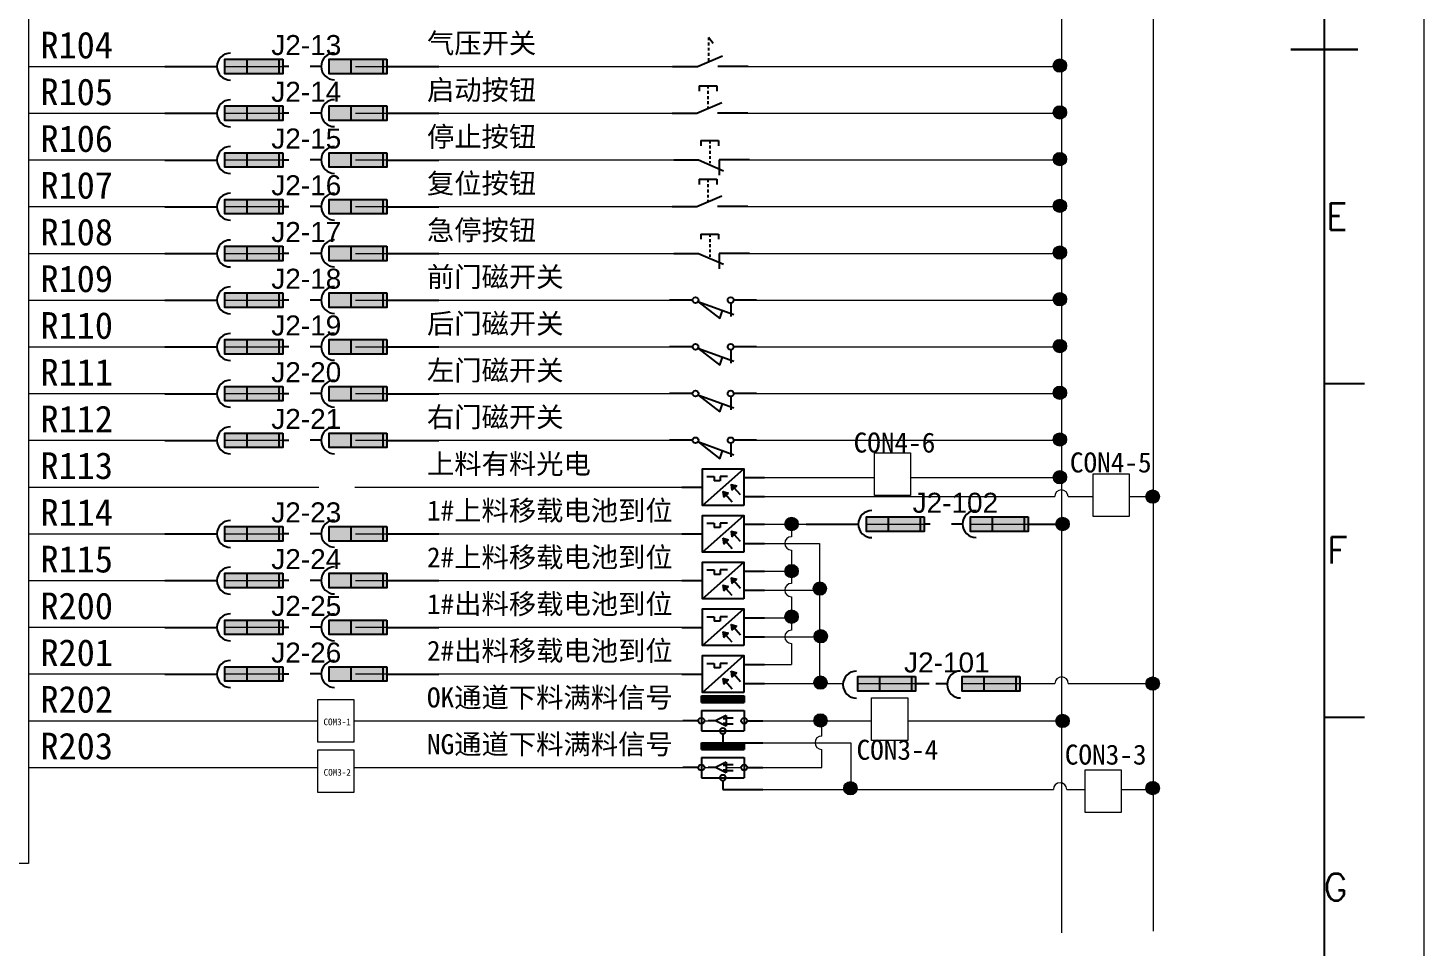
# Model space of a CAD drawing. Extents: x 2511 to 8703, y -745 to 3310.
# Drawn here: x 2999.6 to 3104.2, y 33 to 101.9 of the extents above; entities that cross this region are included whole.
import ezdxf
from ezdxf.enums import TextEntityAlignment as Align

# ---------------------------------------------------------------- set-up
doc = ezdxf.new("R2010")
doc.units = 0
doc.header["$MEASUREMENT"] = 0
for name, color, linetype in [('AE_BOR', 1, 'Continuous'), ('RED_1.5mm^2', 1, 'Continuous'), ('RED_14_THHN', 20, 'Continuous')]:
    doc.layers.add(name, color=color, linetype=linetype)
doc.styles.add('WD', font='romans.shx', dxfattribs={"bigfont": 'gbcbig.shx'})
doc.styles.add('样式 8', font='arial.ttf')

# ---------------------------------------------------------------- blocks, each defined once
blk = doc.blocks.new('gb_a2_a')
blk.add_line((584, 10), (584, 410))
at = {"layer": 'AE_BOR', "color": 1, "lineweight": 15}
blk.add_line((598.93, 420), (598.93, 0), dxfattribs=at)
at = {"layer": 'AE_BOR', "color": 2, "lineweight": 30}
blk.add_line((579, 210), (589, 210), dxfattribs=at)
at = {"layer": 'AE_BOR'}
for p, q in [((584, 160), (590, 160)), ((584, 110), (590, 110))]:
    blk.add_line(p, q, dxfattribs=at)
at = {"layer": 'AE_BOR', "style": 'WD'}
for s, p in [('E', (587.48, 185)), ('F', (587.48, 135)), ('F', (587.48, 135)), ('G', (587.48, 84.56))]:
    blk.add_text(s, height=4, dxfattribs=at).set_placement(p, align=Align.MIDDLE_RIGHT)
blk = doc.blocks.new('*U85')
at = {"linetype": 'ByBlock'}
for p, q in [((-1908.88, -791.17), (-1909.23, -790.71)), ((-1909.23, -790.71), (-1909.23, -790.92)), ((-1909.23, -791.09), (-1909.23, -791.31)), ((-1909.23, -791.48), (-1909.23, -791.69)), ((-1910.06, -792.89), (-1908.18, -792.08)), ((-1909.23, -791.86), (-1909.23, -792.08)), ((-1909.23, -792.25), (-1909.23, -792.47)), ((-1911.92, -792.89), (-1910.06, -792.89)), ((-1906.25, -792.89), (-1908.52, -792.89))]:
    blk.add_line(p, q, dxfattribs=at)
blk = doc.blocks.new('常开按钮')
at = {"linetype": 'ByBlock'}
for p, q in [((-1909.9, -785.68), (-1908.56, -785.68)), ((-1909.9, -785.68), (-1909.9, -786.07)), ((-1909.23, -785.68), (-1909.23, -785.89)), ((-1909.23, -786.06), (-1909.23, -786.28)), ((-1909.23, -786.45), (-1909.23, -786.67)), ((-1908.56, -785.68), (-1908.56, -786.07)), ((-1910.06, -787.73), (-1908.18, -786.93)), ((-1909.23, -786.84), (-1909.23, -787.05)), ((-1909.23, -787.22), (-1909.23, -787.38)), ((-1911.92, -787.73), (-1910.06, -787.73)), ((-1906.25, -787.73), (-1908.52, -787.73))]:
    blk.add_line(p, q, dxfattribs=at)
blk = doc.blocks.new('常闭按钮')
at = {"linetype": 'ByBlock'}
for p, q in [((-1854.11, -790.83), (-1852.77, -790.83)), ((-1854.11, -790.83), (-1854.11, -791.22)), ((-1853.44, -790.83), (-1853.44, -791.04)), ((-1853.44, -791.21), (-1853.44, -791.43)), ((-1853.44, -791.6), (-1853.44, -791.82)), ((-1852.77, -790.83), (-1852.77, -791.22)), ((-1856.13, -792.28), (-1854.28, -792.28)), ((-1854.28, -792.28), (-1852.4, -793.09)), ((-1853.44, -791.99), (-1853.44, -792.2)), ((-1853.44, -792.37), (-1853.44, -792.53)), ((-1850.47, -792.28), (-1852.73, -792.28)), ((-1852.73, -792.28), (-1852.73, -793.43))]:
    blk.add_line(p, q, dxfattribs=at)
blk = doc.blocks.new('常闭行程开关')
at = {"linetype": 'ByBlock'}
for p, q in [((-1786.34, -796.62), (-1788.07, -796.62)), ((-1785.93, -796.72), (-1783.25, -797.7)), ((-1785.93, -796.72), (-1784.3, -798)), ((-1783.48, -796.84), (-1783.48, -797.85)), ((-1781.54, -796.62), (-1783.26, -796.62)), ((-1784.3, -798), (-1784.08, -797.4))]:
    blk.add_line(p, q, dxfattribs=at)
for centre in [(-1786.12, -796.62), (-1783.48, -796.62)]:
    blk.add_circle(centre, 0.219, dxfattribs=at)
blk = doc.blocks.new('光电开关')
at = {"linetype": 'ByBlock'}
h = blk.add_hatch(dxfattribs=at)
h.set_pattern_fill('ANSI31', color=256, scale=0.01, style=0)
h.set_pattern_definition([(45, (0.172267, 0), (-0.0224506403, 0.0224506403), [])])
h.paths.add_polyline_path([(-1882.44, -776.34), (-1882.5, -775.91), (-1882.68, -776.07)])
h.paths.add_polyline_path([(-1882.44, -776.34), (-1882.68, -776.07), (-1882.86, -776.23)])
h.paths.add_polyline_path([(-1883.11, -776.45), (-1883.29, -776.61), (-1883.05, -776.88)])
h.paths.add_polyline_path([(-1883.29, -776.61), (-1883.47, -776.77), (-1883.05, -776.88)])
for p, q in [((-1884.01, -775.96), (-1885.56, -775.96)), ((-1880.91, -775.3), (-1884.01, -778.05)), ((-1883.14, -775.55), (-1882.44, -776.34)), ((-1882.5, -775.91), (-1882.86, -776.23)), ((-1882.44, -776.34), (-1882.5, -775.91)), ((-1883.75, -776.09), (-1883.05, -776.88)), ((-1883.11, -776.45), (-1883.47, -776.77)), ((-1883.05, -776.88), (-1883.47, -776.77)), ((-1883.05, -776.88), (-1883.11, -776.45)), ((-1882.44, -776.34), (-1882.86, -776.23)), ((-1879.37, -776.67), (-1880.91, -776.67)), ((-1884.01, -777.39), (-1885.56, -777.39)), ((-1882.78, -777.47), (-1882.23, -777.47)), ((-1882.23, -777.47), (-1882.23, -777.14)), ((-1882.23, -777.14), (-1881.78, -777.14)), ((-1881.78, -777.47), (-1881.78, -777.14)), ((-1881.23, -777.47), (-1881.78, -777.47))]:
    blk.add_line(p, q, dxfattribs=at)
blk.add_lwpolyline([(-1884.01, -775.3), (-1880.91, -775.3), (-1880.91, -778.05), (-1884.01, -778.05)], close=True, dxfattribs=at)
blk = doc.blocks.new('接近开关')
at = {"linetype": 'ByBlock'}
h = blk.add_hatch(dxfattribs=at)
h.set_pattern_fill('ANSI31', color=256, scale=0.01, style=0)
h.set_pattern_definition([(45, (-89.131516, -30.795668), (-0.0224506403, 0.0224506403), [])])
h.paths.add_polyline_path([(-1513.76, -1123.35), (-1513.76, -1122.85), (-1516.96, -1122.85), (-1516.96, -1123.35)])
for p, q in [((-1516.96, -1123.35), (-1516.96, -1122.85)), ((-1516.96, -1122.85), (-1513.76, -1122.85)), ((-1513.76, -1122.85), (-1513.76, -1123.35)), ((-1516.96, -1123.35), (-1513.76, -1123.35)), ((-1516.96, -1123.95), (-1513.76, -1123.95)), ((-1516.96, -1123.95), (-1516.96, -1125.47)), ((-1513.76, -1123.95), (-1513.76, -1125.47)), ((-1517.18, -1124.71), (-1518.36, -1124.71)), ((-1515.91, -1124.71), (-1516.45, -1124.71)), ((-1515.11, -1124.31), (-1515.91, -1124.71)), ((-1515.11, -1125.11), (-1515.91, -1124.71)), ((-1515.33, -1124.53), (-1515.17, -1124.53)), ((-1515.33, -1124.88), (-1515.17, -1124.88)), ((-1515.25, -1124.45), (-1515.25, -1124.61)), ((-1515.11, -1124.31), (-1515.11, -1125.11)), ((-1515.11, -1124.48), (-1514.58, -1124.48)), ((-1515.11, -1124.94), (-1514.58, -1124.94)), ((-1513.54, -1124.71), (-1512.36, -1124.71)), ((-1516.96, -1125.47), (-1513.76, -1125.47)), ((-1515.36, -1125.69), (-1515.36, -1126.36)), ((-1515.36, -1126.36), (-1512.36, -1126.36))]:
    blk.add_line(p, q, dxfattribs=at)
for centre in [(-1516.96, -1124.71), (-1515.36, -1125.47), (-1513.76, -1124.71)]:
    blk.add_circle(centre, 0.225, dxfattribs=at)

msp = doc.modelspace()

# ---------------------------------------------------------------- hatches: boundary and pattern name
at = {"lineweight": 0}
h = msp.add_hatch(color=256, dxfattribs=at)
edge = h.paths.add_edge_path()
edge.add_arc((3076.95, 99.05), 0.5, 0, 360)
h = msp.add_hatch(color=256, dxfattribs=at)
edge = h.paths.add_edge_path()
edge.add_arc((3076.95, 95.55), 0.5, 0, 360)
h = msp.add_hatch(color=256, dxfattribs=at)
edge = h.paths.add_edge_path()
edge.add_arc((3076.95, 92.05), 0.5, 0, 360)
h = msp.add_hatch(color=256, dxfattribs=at)
edge = h.paths.add_edge_path()
edge.add_arc((3076.95, 88.55), 0.5, 0, 360)
h = msp.add_hatch(color=256, dxfattribs=at)
edge = h.paths.add_edge_path()
edge.add_arc((3076.95, 85.05), 0.5, 0, 360)
h = msp.add_hatch(color=256, dxfattribs=at)
edge = h.paths.add_edge_path()
edge.add_arc((3076.95, 81.55), 0.5, 0, 360)
h = msp.add_hatch(color=256, dxfattribs=at)
edge = h.paths.add_edge_path()
edge.add_arc((3076.95, 78.05), 0.5, 0, 360)
h = msp.add_hatch(color=256, dxfattribs=at)
edge = h.paths.add_edge_path()
edge.add_arc((3076.95, 74.55), 0.5, 0, 360)
h = msp.add_hatch(color=256, dxfattribs=at)
edge = h.paths.add_edge_path()
edge.add_arc((3076.95, 71.05), 0.5, 0, 360)
h = msp.add_hatch(color=256, dxfattribs=at)
edge = h.paths.add_edge_path()
edge.add_arc((3076.95, 68.22), 0.5, 0, 360)
h = msp.add_hatch(color=256, dxfattribs=at)
edge = h.paths.add_edge_path()
edge.add_arc((3083.9, 66.77), 0.5, 0, 360)
h = msp.add_hatch(color=256, dxfattribs=at)
edge = h.paths.add_edge_path()
edge.add_arc((3056.85, 64.72), 0.5, 0, 360)
h = msp.add_hatch(color=256, dxfattribs=at)
edge = h.paths.add_edge_path()
edge.add_arc((3077.15, 64.72), 0.5, 0, 360)
h = msp.add_hatch(color=256, dxfattribs=at)
edge = h.paths.add_edge_path()
edge.add_arc((3056.85, 61.19), 0.5, 0, 360)
h = msp.add_hatch(color=256, dxfattribs=at)
edge = h.paths.add_edge_path()
edge.add_arc((3058.97, 59.88), 0.5, 0, 360)
h = msp.add_hatch(color=256, dxfattribs=at)
edge = h.paths.add_edge_path()
edge.add_arc((3056.85, 57.78), 0.5, 0, 360)
h = msp.add_hatch(color=256, dxfattribs=at)
edge = h.paths.add_edge_path()
edge.add_arc((3059.04, 56.31), 0.5, 0, 360)
h = msp.add_hatch(color=256, dxfattribs=at)
edge = h.paths.add_edge_path()
edge.add_arc((3059.02, 52.84), 0.5, 0, 360)
h = msp.add_hatch(color=256, dxfattribs=at)
edge = h.paths.add_edge_path()
edge.add_arc((3083.9, 52.77), 0.5, 0, 360)
h = msp.add_hatch(color=256, dxfattribs=at)
edge = h.paths.add_edge_path()
edge.add_arc((3059.02, 50.01), 0.5, 0, 360)
h = msp.add_hatch(color=256, dxfattribs=at)
edge = h.paths.add_edge_path()
edge.add_arc((3077.15, 49.97), 0.5, 0, 360)
h = msp.add_hatch(color=256, dxfattribs=at)
edge = h.paths.add_edge_path()
edge.add_arc((3061.26, 44.93), 0.5, 0, 360)
h = msp.add_hatch(color=256, dxfattribs=at)
edge = h.paths.add_edge_path()
edge.add_arc((3083.9, 44.94), 0.5, 0, 360)
at = {"layer": 'RED_1.5mm^2'}
h = msp.add_hatch(dxfattribs=at)
h.set_pattern_fill('ANGLE', color=0, scale=0.343, angle=-90)
h.set_pattern_definition([(270, (4278.6586, -1016.6759), (2.395855, -4e-16), [1.74244, -0.653415]), (360, (4278.6586, -1016.6759), (6e-16, 2.395855), [1.74244, -0.653415])])
h.paths.add_polyline_path([(3018.74, 98.44), (3018.74, 99.53), (3014.41, 99.53), (3014.41, 98.44)])
h = msp.add_hatch(color=1, dxfattribs=at)
h.dxf.hatch_style = 1
h.paths.add_polyline_path([(3018.74, 98.44), (3018.74, 99.53), (3014.41, 99.53), (3014.41, 98.44)])
h = msp.add_hatch(dxfattribs=at)
h.set_pattern_fill('ANGLE', color=0, scale=0.343, angle=-90)
h.set_pattern_definition([(270, (4286.4599, -1016.6726), (2.395855, -4e-16), [1.74244, -0.653415]), (360, (4286.4599, -1016.6726), (6e-16, 2.395855), [1.74244, -0.653415])])
h.paths.add_polyline_path([(3026.54, 98.44), (3026.54, 99.53), (3022.22, 99.53), (3022.22, 98.44)])
h = msp.add_hatch(color=1, dxfattribs=at)
h.dxf.hatch_style = 1
h.paths.add_polyline_path([(3026.54, 98.44), (3026.54, 99.53), (3022.22, 99.53), (3022.22, 98.44)])
h = msp.add_hatch(dxfattribs=at)
h.set_pattern_fill('ANGLE', color=0, scale=0.343, angle=-90)
h.set_pattern_definition([(270, (4278.6586, -1020.1759), (2.395855, -4e-16), [1.74244, -0.653415]), (360, (4278.6586, -1020.1759), (6e-16, 2.395855), [1.74244, -0.653415])])
h.paths.add_polyline_path([(3018.74, 94.94), (3018.74, 96.03), (3014.41, 96.03), (3014.41, 94.94)])
h = msp.add_hatch(color=1, dxfattribs=at)
h.dxf.hatch_style = 1
h.paths.add_polyline_path([(3018.74, 94.94), (3018.74, 96.03), (3014.41, 96.03), (3014.41, 94.94)])
h = msp.add_hatch(dxfattribs=at)
h.set_pattern_fill('ANGLE', color=0, scale=0.343, angle=-90)
h.set_pattern_definition([(270, (4286.4599, -1020.1726), (2.395855, -4e-16), [1.74244, -0.653415]), (360, (4286.4599, -1020.1726), (6e-16, 2.395855), [1.74244, -0.653415])])
h.paths.add_polyline_path([(3026.54, 94.94), (3026.54, 96.03), (3022.22, 96.03), (3022.22, 94.94)])
h = msp.add_hatch(color=1, dxfattribs=at)
h.dxf.hatch_style = 1
h.paths.add_polyline_path([(3026.54, 94.94), (3026.54, 96.03), (3022.22, 96.03), (3022.22, 94.94)])
h = msp.add_hatch(dxfattribs=at)
h.set_pattern_fill('ANGLE', color=0, scale=0.343, angle=-90)
h.set_pattern_definition([(270, (4278.6586, -1023.6759), (2.395855, -4e-16), [1.74244, -0.653415]), (360, (4278.6586, -1023.6759), (6e-16, 2.395855), [1.74244, -0.653415])])
h.paths.add_polyline_path([(3018.74, 91.44), (3018.74, 92.53), (3014.41, 92.53), (3014.41, 91.44)])
h = msp.add_hatch(color=1, dxfattribs=at)
h.dxf.hatch_style = 1
h.paths.add_polyline_path([(3018.74, 91.44), (3018.74, 92.53), (3014.41, 92.53), (3014.41, 91.44)])
h = msp.add_hatch(dxfattribs=at)
h.set_pattern_fill('ANGLE', color=0, scale=0.343, angle=-90)
h.set_pattern_definition([(270, (4286.4599, -1023.6726), (2.395855, -4e-16), [1.74244, -0.653415]), (360, (4286.4599, -1023.6726), (6e-16, 2.395855), [1.74244, -0.653415])])
h.paths.add_polyline_path([(3026.54, 91.44), (3026.54, 92.53), (3022.22, 92.53), (3022.22, 91.44)])
h = msp.add_hatch(color=1, dxfattribs=at)
h.dxf.hatch_style = 1
h.paths.add_polyline_path([(3026.54, 91.44), (3026.54, 92.53), (3022.22, 92.53), (3022.22, 91.44)])
h = msp.add_hatch(dxfattribs=at)
h.set_pattern_fill('ANGLE', color=0, scale=0.343, angle=-90)
h.set_pattern_definition([(270, (4278.6586, -1027.1759), (2.395855, -4e-16), [1.74244, -0.653415]), (360, (4278.6586, -1027.1759), (6e-16, 2.395855), [1.74244, -0.653415])])
h.paths.add_polyline_path([(3018.74, 87.94), (3018.74, 89.03), (3014.41, 89.03), (3014.41, 87.94)])
h = msp.add_hatch(color=1, dxfattribs=at)
h.dxf.hatch_style = 1
h.paths.add_polyline_path([(3018.74, 87.94), (3018.74, 89.03), (3014.41, 89.03), (3014.41, 87.94)])
h = msp.add_hatch(dxfattribs=at)
h.set_pattern_fill('ANGLE', color=0, scale=0.343, angle=-90)
h.set_pattern_definition([(270, (4286.4599, -1027.1726), (2.395855, -4e-16), [1.74244, -0.653415]), (360, (4286.4599, -1027.1726), (6e-16, 2.395855), [1.74244, -0.653415])])
h.paths.add_polyline_path([(3026.54, 87.94), (3026.54, 89.03), (3022.22, 89.03), (3022.22, 87.94)])
h = msp.add_hatch(color=1, dxfattribs=at)
h.dxf.hatch_style = 1
h.paths.add_polyline_path([(3026.54, 87.94), (3026.54, 89.03), (3022.22, 89.03), (3022.22, 87.94)])
h = msp.add_hatch(dxfattribs=at)
h.set_pattern_fill('ANGLE', color=0, scale=0.343, angle=-90)
h.set_pattern_definition([(270, (4278.6586, -1030.6759), (2.395855, -4e-16), [1.74244, -0.653415]), (360, (4278.6586, -1030.6759), (6e-16, 2.395855), [1.74244, -0.653415])])
h.paths.add_polyline_path([(3018.74, 84.44), (3018.74, 85.53), (3014.41, 85.53), (3014.41, 84.44)])
h = msp.add_hatch(color=1, dxfattribs=at)
h.dxf.hatch_style = 1
h.paths.add_polyline_path([(3018.74, 84.44), (3018.74, 85.53), (3014.41, 85.53), (3014.41, 84.44)])
h = msp.add_hatch(dxfattribs=at)
h.set_pattern_fill('ANGLE', color=0, scale=0.343, angle=-90)
h.set_pattern_definition([(270, (4286.4599, -1030.6726), (2.395855, -4e-16), [1.74244, -0.653415]), (360, (4286.4599, -1030.6726), (6e-16, 2.395855), [1.74244, -0.653415])])
h.paths.add_polyline_path([(3026.54, 84.44), (3026.54, 85.53), (3022.22, 85.53), (3022.22, 84.44)])
h = msp.add_hatch(color=1, dxfattribs=at)
h.dxf.hatch_style = 1
h.paths.add_polyline_path([(3026.54, 84.44), (3026.54, 85.53), (3022.22, 85.53), (3022.22, 84.44)])
h = msp.add_hatch(dxfattribs=at)
h.set_pattern_fill('ANGLE', color=0, scale=0.343, angle=-90)
h.set_pattern_definition([(270, (4278.6586, -1034.1759), (2.395855, -4e-16), [1.74244, -0.653415]), (360, (4278.6586, -1034.1759), (6e-16, 2.395855), [1.74244, -0.653415])])
h.paths.add_polyline_path([(3018.74, 80.94), (3018.74, 82.03), (3014.41, 82.03), (3014.41, 80.94)])
h = msp.add_hatch(color=1, dxfattribs=at)
h.dxf.hatch_style = 1
h.paths.add_polyline_path([(3018.74, 80.94), (3018.74, 82.03), (3014.41, 82.03), (3014.41, 80.94)])
h = msp.add_hatch(dxfattribs=at)
h.set_pattern_fill('ANGLE', color=0, scale=0.343, angle=-90)
h.set_pattern_definition([(270, (4286.4599, -1034.1726), (2.395855, -4e-16), [1.74244, -0.653415]), (360, (4286.4599, -1034.1726), (6e-16, 2.395855), [1.74244, -0.653415])])
h.paths.add_polyline_path([(3026.54, 80.94), (3026.54, 82.03), (3022.22, 82.03), (3022.22, 80.94)])
h = msp.add_hatch(color=1, dxfattribs=at)
h.dxf.hatch_style = 1
h.paths.add_polyline_path([(3026.54, 80.94), (3026.54, 82.03), (3022.22, 82.03), (3022.22, 80.94)])
h = msp.add_hatch(dxfattribs=at)
h.set_pattern_fill('ANGLE', color=0, scale=0.343, angle=-90)
h.set_pattern_definition([(270, (4278.6586, -1037.6759), (2.395855, -4e-16), [1.74244, -0.653415]), (360, (4278.6586, -1037.6759), (6e-16, 2.395855), [1.74244, -0.653415])])
h.paths.add_polyline_path([(3018.74, 77.44), (3018.74, 78.53), (3014.41, 78.53), (3014.41, 77.44)])
h = msp.add_hatch(color=1, dxfattribs=at)
h.dxf.hatch_style = 1
h.paths.add_polyline_path([(3018.74, 77.44), (3018.74, 78.53), (3014.41, 78.53), (3014.41, 77.44)])
h = msp.add_hatch(dxfattribs=at)
h.set_pattern_fill('ANGLE', color=0, scale=0.343, angle=-90)
h.set_pattern_definition([(270, (4286.4599, -1037.6726), (2.395855, -4e-16), [1.74244, -0.653415]), (360, (4286.4599, -1037.6726), (6e-16, 2.395855), [1.74244, -0.653415])])
h.paths.add_polyline_path([(3026.54, 77.44), (3026.54, 78.53), (3022.22, 78.53), (3022.22, 77.44)])
h = msp.add_hatch(color=1, dxfattribs=at)
h.dxf.hatch_style = 1
h.paths.add_polyline_path([(3026.54, 77.44), (3026.54, 78.53), (3022.22, 78.53), (3022.22, 77.44)])
h = msp.add_hatch(dxfattribs=at)
h.set_pattern_fill('ANGLE', color=0, scale=0.343, angle=-90)
h.set_pattern_definition([(270, (4278.6586, -1041.1759), (2.395855, -4e-16), [1.74244, -0.653415]), (360, (4278.6586, -1041.1759), (6e-16, 2.395855), [1.74244, -0.653415])])
h.paths.add_polyline_path([(3018.74, 73.94), (3018.74, 75.03), (3014.41, 75.03), (3014.41, 73.94)])
h = msp.add_hatch(color=1, dxfattribs=at)
h.dxf.hatch_style = 1
h.paths.add_polyline_path([(3018.74, 73.94), (3018.74, 75.03), (3014.41, 75.03), (3014.41, 73.94)])
h = msp.add_hatch(dxfattribs=at)
h.set_pattern_fill('ANGLE', color=0, scale=0.343, angle=-90)
h.set_pattern_definition([(270, (4286.4599, -1041.1726), (2.395855, -4e-16), [1.74244, -0.653415]), (360, (4286.4599, -1041.1726), (6e-16, 2.395855), [1.74244, -0.653415])])
h.paths.add_polyline_path([(3026.54, 73.94), (3026.54, 75.03), (3022.22, 75.03), (3022.22, 73.94)])
h = msp.add_hatch(color=1, dxfattribs=at)
h.dxf.hatch_style = 1
h.paths.add_polyline_path([(3026.54, 73.94), (3026.54, 75.03), (3022.22, 75.03), (3022.22, 73.94)])
h = msp.add_hatch(dxfattribs=at)
h.set_pattern_fill('ANGLE', color=0, scale=0.343, angle=-90)
h.set_pattern_definition([(270, (4278.6586, -1044.6759), (2.395855, -4e-16), [1.74244, -0.653415]), (360, (4278.6586, -1044.6759), (6e-16, 2.395855), [1.74244, -0.653415])])
h.paths.add_polyline_path([(3018.74, 70.44), (3018.74, 71.53), (3014.41, 71.53), (3014.41, 70.44)])
h = msp.add_hatch(color=1, dxfattribs=at)
h.dxf.hatch_style = 1
h.paths.add_polyline_path([(3018.74, 70.44), (3018.74, 71.53), (3014.41, 71.53), (3014.41, 70.44)])
h = msp.add_hatch(dxfattribs=at)
h.set_pattern_fill('ANGLE', color=0, scale=0.343, angle=-90)
h.set_pattern_definition([(270, (4286.4599, -1044.6726), (2.395855, -4e-16), [1.74244, -0.653415]), (360, (4286.4599, -1044.6726), (6e-16, 2.395855), [1.74244, -0.653415])])
h.paths.add_polyline_path([(3026.54, 70.44), (3026.54, 71.53), (3022.22, 71.53), (3022.22, 70.44)])
h = msp.add_hatch(color=1, dxfattribs=at)
h.dxf.hatch_style = 1
h.paths.add_polyline_path([(3026.54, 70.44), (3026.54, 71.53), (3022.22, 71.53), (3022.22, 70.44)])
h = msp.add_hatch(dxfattribs=at)
h.set_pattern_fill('ANGLE', color=0, scale=0.343, angle=-90)
h.set_pattern_definition([(270, (4326.7015, -1050.947), (2.395855, -4e-16), [1.74244, -0.653415]), (360, (4326.7015, -1050.947), (6e-16, 2.395855), [1.74244, -0.653415])])
h.paths.add_polyline_path([(3066.78, 64.17), (3066.78, 65.26), (3062.46, 65.26), (3062.46, 64.17)])
h = msp.add_hatch(color=1, dxfattribs=at)
h.dxf.hatch_style = 1
h.paths.add_polyline_path([(3066.78, 64.17), (3066.78, 65.26), (3062.46, 65.26), (3062.46, 64.17)])
h = msp.add_hatch(dxfattribs=at)
h.set_pattern_fill('ANGLE', color=0, scale=0.343, angle=-90)
h.set_pattern_definition([(270, (4334.5028, -1050.9437), (2.395855, -4e-16), [1.74244, -0.653415]), (360, (4334.5028, -1050.9437), (6e-16, 2.395855), [1.74244, -0.653415])])
h.paths.add_polyline_path([(3074.58, 64.17), (3074.58, 65.26), (3070.26, 65.26), (3070.26, 64.17)])
h = msp.add_hatch(color=1, dxfattribs=at)
h.dxf.hatch_style = 1
h.paths.add_polyline_path([(3074.58, 64.17), (3074.58, 65.26), (3070.26, 65.26), (3070.26, 64.17)])
h = msp.add_hatch(dxfattribs=at)
h.set_pattern_fill('ANGLE', color=0, scale=0.343, angle=-90)
h.set_pattern_definition([(270, (4278.6586, -1051.6759), (2.395855, -4e-16), [1.74244, -0.653415]), (360, (4278.6586, -1051.6759), (6e-16, 2.395855), [1.74244, -0.653415])])
h.paths.add_polyline_path([(3018.74, 63.44), (3018.74, 64.53), (3014.41, 64.53), (3014.41, 63.44)])
h = msp.add_hatch(color=1, dxfattribs=at)
h.dxf.hatch_style = 1
h.paths.add_polyline_path([(3018.74, 63.44), (3018.74, 64.53), (3014.41, 64.53), (3014.41, 63.44)])
h = msp.add_hatch(dxfattribs=at)
h.set_pattern_fill('ANGLE', color=0, scale=0.343, angle=-90)
h.set_pattern_definition([(270, (4286.4599, -1051.6726), (2.395855, -4e-16), [1.74244, -0.653415]), (360, (4286.4599, -1051.6726), (6e-16, 2.395855), [1.74244, -0.653415])])
h.paths.add_polyline_path([(3026.54, 63.44), (3026.54, 64.53), (3022.22, 64.53), (3022.22, 63.44)])
h = msp.add_hatch(color=1, dxfattribs=at)
h.dxf.hatch_style = 1
h.paths.add_polyline_path([(3026.54, 63.44), (3026.54, 64.53), (3022.22, 64.53), (3022.22, 63.44)])
h = msp.add_hatch(dxfattribs=at)
h.set_pattern_fill('ANGLE', color=0, scale=0.343, angle=-90)
h.set_pattern_definition([(270, (4278.6586, -1055.1759), (2.395855, -4e-16), [1.74244, -0.653415]), (360, (4278.6586, -1055.1759), (6e-16, 2.395855), [1.74244, -0.653415])])
h.paths.add_polyline_path([(3018.74, 59.94), (3018.74, 61.03), (3014.41, 61.03), (3014.41, 59.94)])
h = msp.add_hatch(color=1, dxfattribs=at)
h.dxf.hatch_style = 1
h.paths.add_polyline_path([(3018.74, 59.94), (3018.74, 61.03), (3014.41, 61.03), (3014.41, 59.94)])
h = msp.add_hatch(dxfattribs=at)
h.set_pattern_fill('ANGLE', color=0, scale=0.343, angle=-90)
h.set_pattern_definition([(270, (4286.4599, -1055.1726), (2.395855, -4e-16), [1.74244, -0.653415]), (360, (4286.4599, -1055.1726), (6e-16, 2.395855), [1.74244, -0.653415])])
h.paths.add_polyline_path([(3026.54, 59.94), (3026.54, 61.03), (3022.22, 61.03), (3022.22, 59.94)])
h = msp.add_hatch(color=1, dxfattribs=at)
h.dxf.hatch_style = 1
h.paths.add_polyline_path([(3026.54, 59.94), (3026.54, 61.03), (3022.22, 61.03), (3022.22, 59.94)])
h = msp.add_hatch(dxfattribs=at)
h.set_pattern_fill('ANGLE', color=0, scale=0.343, angle=-90)
h.set_pattern_definition([(270, (4278.6586, -1058.6759), (2.395855, -4e-16), [1.74244, -0.653415]), (360, (4278.6586, -1058.6759), (6e-16, 2.395855), [1.74244, -0.653415])])
h.paths.add_polyline_path([(3018.74, 56.44), (3018.74, 57.53), (3014.41, 57.53), (3014.41, 56.44)])
h = msp.add_hatch(color=1, dxfattribs=at)
h.dxf.hatch_style = 1
h.paths.add_polyline_path([(3018.74, 56.44), (3018.74, 57.53), (3014.41, 57.53), (3014.41, 56.44)])
h = msp.add_hatch(dxfattribs=at)
h.set_pattern_fill('ANGLE', color=0, scale=0.343, angle=-90)
h.set_pattern_definition([(270, (4286.4599, -1058.6726), (2.395855, -4e-16), [1.74244, -0.653415]), (360, (4286.4599, -1058.6726), (6e-16, 2.395855), [1.74244, -0.653415])])
h.paths.add_polyline_path([(3026.54, 56.44), (3026.54, 57.53), (3022.22, 57.53), (3022.22, 56.44)])
h = msp.add_hatch(color=1, dxfattribs=at)
h.dxf.hatch_style = 1
h.paths.add_polyline_path([(3026.54, 56.44), (3026.54, 57.53), (3022.22, 57.53), (3022.22, 56.44)])
h = msp.add_hatch(dxfattribs=at)
h.set_pattern_fill('ANGLE', color=0, scale=0.343, angle=-90)
h.set_pattern_definition([(270, (4278.6586, -1062.1759), (2.395855, -4e-16), [1.74244, -0.653415]), (360, (4278.6586, -1062.1759), (6e-16, 2.395855), [1.74244, -0.653415])])
h.paths.add_polyline_path([(3018.74, 52.94), (3018.74, 54.03), (3014.41, 54.03), (3014.41, 52.94)])
h = msp.add_hatch(color=1, dxfattribs=at)
h.dxf.hatch_style = 1
h.paths.add_polyline_path([(3018.74, 52.94), (3018.74, 54.03), (3014.41, 54.03), (3014.41, 52.94)])
h = msp.add_hatch(dxfattribs=at)
h.set_pattern_fill('ANGLE', color=0, scale=0.343, angle=-90)
h.set_pattern_definition([(270, (4286.4599, -1062.1726), (2.395855, -4e-16), [1.74244, -0.653415]), (360, (4286.4599, -1062.1726), (6e-16, 2.395855), [1.74244, -0.653415])])
h.paths.add_polyline_path([(3026.54, 52.94), (3026.54, 54.03), (3022.22, 54.03), (3022.22, 52.94)])
h = msp.add_hatch(color=1, dxfattribs=at)
h.dxf.hatch_style = 1
h.paths.add_polyline_path([(3026.54, 52.94), (3026.54, 54.03), (3022.22, 54.03), (3022.22, 52.94)])
h = msp.add_hatch(dxfattribs=at)
h.set_pattern_fill('ANGLE', color=0, scale=0.343, angle=-90)
h.set_pattern_definition([(270, (4326.063, -1062.9094), (2.395855, -4e-16), [1.74244, -0.653415]), (360, (4326.063, -1062.9094), (6e-16, 2.395855), [1.74244, -0.653415])])
h.paths.add_polyline_path([(3066.14, 52.21), (3066.14, 53.3), (3061.82, 53.3), (3061.82, 52.21)])
h = msp.add_hatch(color=1, dxfattribs=at)
h.dxf.hatch_style = 1
h.paths.add_polyline_path([(3066.14, 52.21), (3066.14, 53.3), (3061.82, 53.3), (3061.82, 52.21)])
h = msp.add_hatch(dxfattribs=at)
h.set_pattern_fill('ANGLE', color=0, scale=0.343, angle=-90)
h.set_pattern_definition([(270, (4333.8642, -1062.906), (2.395855, -4e-16), [1.74244, -0.653415]), (360, (4333.8642, -1062.906), (6e-16, 2.395855), [1.74244, -0.653415])])
h.paths.add_polyline_path([(3073.94, 52.21), (3073.94, 53.3), (3069.62, 53.3), (3069.62, 52.21)])
h = msp.add_hatch(color=1, dxfattribs=at)
h.dxf.hatch_style = 1
h.paths.add_polyline_path([(3073.94, 52.21), (3073.94, 53.3), (3069.62, 53.3), (3069.62, 52.21)])

# ---------------------------------------------------------------- linework, layer by layer
at = {"lineweight": 0}
for p, q in [((3083.94, 187.26), (3083.94, 34.22)), ((3077.06, 187.14), (3077.06, 34.1)), ((2999.69, 98.99), (3013.81, 98.99)), ((3014.41, 98.99), (3018.74, 98.99)), ((3024.18, 98.99), (3049.8, 98.99)), ((3053.24, 98.99), (3055.89, 98.99)), ((3054.27, 98.99), (3076.45, 98.99)), ((3054.27, 98.99), (3056, 98.99)), ((2999.69, 95.49), (3013.81, 95.49)), ((3014.41, 95.49), (3018.74, 95.49)), ((3024.18, 95.49), (3049.76, 95.49)), ((3053.24, 95.49), (3055.84, 95.49)), ((3054.27, 95.49), (3076.45, 95.49)), ((3054.27, 95.49), (3055.96, 95.49)), ((2999.69, 91.99), (3013.81, 91.99)), ((3014.41, 91.99), (3018.74, 91.99)), ((3024.18, 91.99), (3049.88, 91.99)), ((3051.43, 91.99), (3055.97, 91.99)), ((3051.43, 91.99), (3056.09, 91.99)), ((3054.27, 91.99), (3076.45, 91.99)), ((2999.69, 88.49), (3013.81, 88.49)), ((3014.41, 88.49), (3018.74, 88.49)), ((3024.18, 88.49), (3049.76, 88.49)), ((3053.24, 88.49), (3055.84, 88.49)), ((3054.27, 88.49), (3076.45, 88.49)), ((3054.27, 88.49), (3055.96, 88.49)), ((2999.69, 84.99), (3013.81, 84.99)), ((3014.41, 84.99), (3018.74, 84.99)), ((3024.18, 84.99), (3049.88, 84.99)), ((3051.43, 84.99), (3055.97, 84.99)), ((3051.43, 84.99), (3056.09, 84.99)), ((3054.27, 84.99), (3076.45, 84.99)), ((2999.69, 81.49), (3013.81, 81.49)), ((3014.41, 81.49), (3018.74, 81.49)), ((3024.18, 81.49), (3049.42, 81.49)), ((3052.5, 81.49), (3055.51, 81.49)), ((3052.5, 81.49), (3055.62, 81.49)), ((3054.27, 81.49), (3076.45, 81.49)), ((2999.69, 77.99), (3013.81, 77.99)), ((3014.41, 77.99), (3018.74, 77.99)), ((3024.18, 77.99), (3049.42, 77.99)), ((3052.5, 77.99), (3055.51, 77.99)), ((3052.5, 77.99), (3055.62, 77.99)), ((3054.27, 77.99), (3076.45, 77.99)), ((2999.69, 74.49), (3013.81, 74.49)), ((3014.41, 74.49), (3018.74, 74.49)), ((3024.18, 74.49), (3049.42, 74.49)), ((3052.5, 74.49), (3055.51, 74.49)), ((3052.5, 74.49), (3055.62, 74.49)), ((3054.27, 74.49), (3076.45, 74.49)), ((2999.69, 70.99), (3013.81, 70.99)), ((3014.41, 70.99), (3018.74, 70.99)), ((3024.18, 70.99), (3049.42, 70.99)), ((3052.5, 70.99), (3055.51, 70.99)), ((3052.5, 70.99), (3055.62, 70.99)), ((3054.27, 70.99), (3076.45, 70.99)), ((3054.27, 68.2), (3063.06, 68.2)), ((3065.76, 68.2), (3076.45, 68.2)), ((3076.45, 68.16), (3076.93, 68.16)), ((2999.69, 67.49), (3021.43, 67.49)), ((3024.13, 67.49), (3050.19, 67.49)), ((3054.27, 66.77), (3076.56, 66.77)), ((3068.57, 66.77), (3076.56, 66.77)), ((3077.56, 66.77), (3079.44, 66.77)), ((3082.14, 66.77), (3084.4, 66.77)), ((3083.41, 66.71), (3083.89, 66.71)), ((2999.69, 63.99), (3013.81, 63.99)), ((3014.41, 63.99), (3018.74, 63.99)), ((3024.18, 63.99), (3050.19, 63.99)), ((3054.27, 64.7), (3061.85, 64.7)), ((3056.36, 64.66), (3056.84, 64.66)), ((3056.84, 64.7), (3056.84, 63.77)), ((3062.46, 64.7), (3066.78, 64.7)), ((3070.26, 64.7), (3076.65, 64.7)), ((3076.65, 64.66), (3077.13, 64.66)), ((3054.27, 63.27), (3058.95, 63.27)), ((3056.84, 62.77), (3056.84, 60.27)), ((3058.95, 63.27), (3058.95, 52.77)), ((3054.27, 61.2), (3057.35, 61.2)), ((3056.36, 61.13), (3056.84, 61.13)), ((2999.69, 60.49), (3013.81, 60.49)), ((3014.41, 60.49), (3018.74, 60.49)), ((3024.18, 60.49), (3050.19, 60.49)), ((3054.27, 59.77), (3058.95, 59.77)), ((3058.47, 59.81), (3058.95, 59.81)), ((3056.84, 59.27), (3056.84, 56.77)), ((3054.27, 57.7), (3057.35, 57.7)), ((3056.36, 57.71), (3056.84, 57.71)), ((2999.69, 56.99), (3013.81, 56.99)), ((3014.41, 56.99), (3018.74, 56.99)), ((3024.18, 56.99), (3050.19, 56.99)), ((3054.27, 56.27), (3058.95, 56.27)), ((3056.84, 55.77), (3056.84, 54.2)), ((3058.55, 56.24), (3059.03, 56.24)), ((2999.69, 53.49), (3013.81, 53.49)), ((3014.41, 53.49), (3018.74, 53.49)), ((3024.18, 53.49), (3050.19, 53.49)), ((3054.27, 54.2), (3056.84, 54.2)), ((3054.27, 52.77), (3060.7, 52.77)), ((3058.52, 52.77), (3059, 52.77)), ((3059.51, 52.77), (3060.7, 52.77)), ((3061.82, 52.77), (3066.14, 52.77)), ((3061.82, 52.77), (3066.14, 52.77)), ((3069.62, 52.77), (3076.58, 52.77)), ((3077.58, 52.77), (3084.4, 52.77)), ((3083.41, 52.71), (3083.89, 52.71)), ((2999.69, 49.99), (3021.36, 49.99)), ((3024.07, 49.99), (3049.88, 49.99)), ((3050.33, 49.99), (3051.15, 49.99)), ((3053.52, 49.99), (3056.08, 49.99)), ((3054.27, 49.99), (3062.85, 49.99)), ((3058.52, 49.95), (3059, 49.95)), ((3059.11, 48.84), (3059.11, 49.99)), ((3065.55, 49.99), (3076.65, 49.99)), ((3076.65, 49.91), (3077.13, 49.91)), ((3053.3, 48.34), (3061.28, 48.34)), ((3054.27, 48.34), (3061.28, 48.34)), ((3061.28, 48.34), (3061.28, 44.84)), ((3059.11, 46.48), (3059.11, 47.84)), ((2999.69, 46.49), (3021.37, 46.49)), ((3024.07, 46.49), (3049.88, 46.49)), ((3050.33, 46.49), (3051.15, 46.49)), ((3051.95, 46.49), (3053.07, 46.49)), ((3053.52, 46.49), (3053.6, 46.49)), ((3053.52, 46.49), (3056.08, 46.49)), ((3054.27, 46.48), (3059.11, 46.48)), ((3054.27, 44.84), (3068.57, 44.84)), ((3060.76, 44.87), (3061.24, 44.87)), ((3068.57, 44.84), (3076.46, 44.84)), ((3077.46, 44.84), (3078.84, 44.84)), ((3081.55, 44.84), (3083.94, 44.84)), ((3083.41, 44.87), (3083.89, 44.87))]:
    msp.add_line(p, q, dxfattribs=at)
at = {"color": 1}
for p, q in [((3019.19, 98.98), (3018.74, 98.98)), ((3021.61, 98.99), (3020.78, 98.99)), ((3019.19, 95.48), (3018.74, 95.48)), ((3021.61, 95.49), (3020.78, 95.49)), ((3019.19, 91.98), (3018.74, 91.98)), ((3021.61, 91.99), (3020.78, 91.99)), ((3019.19, 88.48), (3018.74, 88.48)), ((3021.61, 88.49), (3020.78, 88.49)), ((3019.19, 84.98), (3018.74, 84.98)), ((3021.61, 84.99), (3020.78, 84.99)), ((3019.19, 81.48), (3018.74, 81.48)), ((3021.61, 81.49), (3020.78, 81.49)), ((3019.19, 77.98), (3018.74, 77.98)), ((3021.61, 77.99), (3020.78, 77.99)), ((3019.19, 74.48), (3018.74, 74.48)), ((3021.61, 74.49), (3020.78, 74.49)), ((3019.19, 70.98), (3018.74, 70.98)), ((3021.61, 70.99), (3020.78, 70.99)), ((3019.19, 63.98), (3018.74, 63.98)), ((3021.61, 63.99), (3020.78, 63.99)), ((3067.23, 64.71), (3066.78, 64.71)), ((3069.65, 64.72), (3068.83, 64.72)), ((3019.19, 60.48), (3018.74, 60.48)), ((3021.61, 60.49), (3020.78, 60.49)), ((3019.19, 56.98), (3018.74, 56.98)), ((3021.61, 56.99), (3020.78, 56.99)), ((3019.19, 53.48), (3018.74, 53.48)), ((3021.61, 53.49), (3020.78, 53.49)), ((3067.16, 52.75), (3066.14, 52.75)), ((3068.5, 52.75), (3067.66, 52.74)), ((3069.62, 52.75), (3069.62, 52.75))]:
    msp.add_line(p, q, dxfattribs=at)
at = {"lineweight": 0}
msp.add_lwpolyline([(2921.69, 186.59), (2999.69, 186.59), (2999.69, 39.3), (2921.69, 39.3)], close=True, dxfattribs=at)
at = {"color": 1}
for points in [[(3018.74, 99.53), (3018.74, 98.44), (3014.41, 98.44), (3014.41, 99.53)], [(3026.54, 99.53), (3026.54, 98.44), (3022.22, 98.44), (3022.22, 99.53)], [(3018.74, 96.03), (3018.74, 94.94), (3014.41, 94.94), (3014.41, 96.03)], [(3026.54, 96.03), (3026.54, 94.94), (3022.22, 94.94), (3022.22, 96.03)], [(3018.74, 92.53), (3018.74, 91.44), (3014.41, 91.44), (3014.41, 92.53)], [(3026.54, 92.53), (3026.54, 91.44), (3022.22, 91.44), (3022.22, 92.53)], [(3018.74, 89.03), (3018.74, 87.94), (3014.41, 87.94), (3014.41, 89.03)], [(3026.54, 89.03), (3026.54, 87.94), (3022.22, 87.94), (3022.22, 89.03)], [(3018.74, 85.53), (3018.74, 84.44), (3014.41, 84.44), (3014.41, 85.53)], [(3026.54, 85.53), (3026.54, 84.44), (3022.22, 84.44), (3022.22, 85.53)], [(3018.74, 82.03), (3018.74, 80.94), (3014.41, 80.94), (3014.41, 82.03)], [(3026.54, 82.03), (3026.54, 80.94), (3022.22, 80.94), (3022.22, 82.03)], [(3018.74, 78.53), (3018.74, 77.44), (3014.41, 77.44), (3014.41, 78.53)], [(3026.54, 78.53), (3026.54, 77.44), (3022.22, 77.44), (3022.22, 78.53)], [(3018.74, 75.03), (3018.74, 73.94), (3014.41, 73.94), (3014.41, 75.03)], [(3026.54, 75.03), (3026.54, 73.94), (3022.22, 73.94), (3022.22, 75.03)], [(3018.74, 71.53), (3018.74, 70.44), (3014.41, 70.44), (3014.41, 71.53)], [(3026.54, 71.53), (3026.54, 70.44), (3022.22, 70.44), (3022.22, 71.53)], [(3066.78, 65.26), (3066.78, 64.17), (3062.46, 64.17), (3062.46, 65.26)], [(3074.58, 65.26), (3074.58, 64.17), (3070.26, 64.17), (3070.26, 65.26)], [(3018.74, 64.53), (3018.74, 63.44), (3014.41, 63.44), (3014.41, 64.53)], [(3026.54, 64.53), (3026.54, 63.44), (3022.22, 63.44), (3022.22, 64.53)], [(3018.74, 61.03), (3018.74, 59.94), (3014.41, 59.94), (3014.41, 61.03)], [(3026.54, 61.03), (3026.54, 59.94), (3022.22, 59.94), (3022.22, 61.03)], [(3018.74, 57.53), (3018.74, 56.44), (3014.41, 56.44), (3014.41, 57.53)], [(3026.54, 57.53), (3026.54, 56.44), (3022.22, 56.44), (3022.22, 57.53)], [(3018.74, 54.03), (3018.74, 52.94), (3014.41, 52.94), (3014.41, 54.03)], [(3026.54, 54.03), (3026.54, 52.94), (3022.22, 52.94), (3022.22, 54.03)], [(3066.14, 53.3), (3066.14, 52.21), (3061.82, 52.21), (3061.82, 53.3)], [(3073.94, 53.3), (3073.94, 52.21), (3069.62, 52.21), (3069.62, 53.3)]]:
    msp.add_lwpolyline(points, close=True, dxfattribs=at)
at = {"color": 5, "lineweight": 0}
for points in [[(3063.06, 70.05), (3065.76, 70.05), (3065.76, 66.86), (3063.06, 66.86)], [(3079.44, 68.47), (3082.14, 68.47), (3082.14, 65.28), (3079.44, 65.28)]]:
    msp.add_lwpolyline(points, close=True, dxfattribs=at)
at = {"color": 3, "lineweight": 0}
for points in [[(3021.36, 51.58), (3024.07, 51.58), (3024.07, 48.39), (3021.36, 48.39)], [(3062.84, 51.69), (3065.55, 51.69), (3065.55, 48.5), (3062.84, 48.5)], [(3021.37, 47.81), (3024.07, 47.81), (3024.07, 44.61), (3021.37, 44.61)], [(3078.84, 46.31), (3081.55, 46.31), (3081.55, 43.12), (3078.84, 43.12)]]:
    msp.add_lwpolyline(points, close=True, dxfattribs=at)
at = {"lineweight": 0}
for centre in [(3076.95, 99.05), (3076.95, 95.55), (3076.95, 92.05), (3076.95, 88.55), (3076.95, 85.05), (3076.95, 81.55), (3076.95, 78.05), (3076.95, 74.55), (3076.95, 71.05), (3076.95, 68.22), (3083.9, 66.77), (3056.85, 64.72), (3077.15, 64.72), (3056.85, 61.19), (3058.97, 59.88), (3056.85, 57.78), (3059.04, 56.31), (3059.02, 52.84), (3083.9, 52.77), (3059.02, 50.01), (3077.15, 49.97), (3061.26, 44.93), (3083.9, 44.94)]:
    msp.add_circle(centre, 0.5, dxfattribs=at)
at = {"color": 1}
for centre in [(3014.82, 98.98), (3022.62, 98.99), (3014.82, 95.48), (3022.62, 95.49), (3014.82, 91.98), (3022.62, 91.99), (3014.82, 88.48), (3022.62, 88.49), (3014.82, 84.98), (3022.62, 84.99), (3014.82, 81.48), (3022.62, 81.49), (3014.82, 77.98), (3022.62, 77.99), (3014.82, 74.48), (3022.62, 74.49), (3014.82, 70.98), (3022.62, 70.99), (3014.82, 63.98), (3022.62, 63.99), (3062.86, 64.71), (3070.67, 64.72), (3014.82, 60.48), (3022.62, 60.49), (3014.82, 56.98), (3022.62, 56.99), (3014.82, 53.48), (3022.62, 53.49), (3061.71, 52.69), (3069.51, 52.7)]:
    msp.add_arc(centre, 1.01, 90, 270, dxfattribs=at)
at = {"lineweight": 0}
for centre, start, end in [((3077.06, 66.77), 0, 180), ((3056.84, 63.27), 90, 270), ((3056.84, 59.77), 90, 270), ((3056.84, 56.27), 90, 270), ((3077.08, 52.77), 0, 180), ((3059.11, 48.34), 90, 270), ((3076.96, 44.84), 0, 180)]:
    msp.add_arc(centre, 0.5, start, end, dxfattribs=at)
at = {"layer": 'RED_14_THHN', "color": 1}
for p, q in [((3009.91, 98.98), (3013.81, 98.98)), ((3026.54, 98.98), (3030.44, 98.98)), ((3009.91, 95.48), (3013.81, 95.48)), ((3026.54, 95.48), (3030.44, 95.48)), ((3009.91, 91.98), (3013.81, 91.98)), ((3026.54, 91.98), (3030.44, 91.98)), ((3009.91, 88.48), (3013.81, 88.48)), ((3026.54, 88.48), (3030.44, 88.48)), ((3009.91, 84.98), (3013.81, 84.98)), ((3026.54, 84.98), (3030.44, 84.98)), ((3009.91, 81.48), (3013.81, 81.48)), ((3026.54, 81.48), (3030.44, 81.48)), ((3009.91, 77.98), (3013.81, 77.98)), ((3026.54, 77.98), (3030.44, 77.98)), ((3009.91, 74.48), (3013.81, 74.48)), ((3026.54, 74.48), (3030.44, 74.48)), ((3009.91, 70.98), (3013.81, 70.98)), ((3026.54, 70.98), (3030.44, 70.98)), ((3009.91, 63.98), (3013.81, 63.98)), ((3026.54, 63.98), (3030.44, 63.98)), ((3057.95, 64.71), (3061.85, 64.71)), ((3074.58, 64.71), (3076.65, 64.71)), ((3009.91, 60.48), (3013.81, 60.48)), ((3026.54, 60.48), (3030.44, 60.48)), ((3009.91, 56.98), (3013.81, 56.98)), ((3026.54, 56.98), (3030.44, 56.98)), ((3009.91, 53.48), (3013.81, 53.48)), ((3026.54, 53.48), (3030.44, 53.48))]:
    msp.add_line(p, q, dxfattribs=at)

# ---------------------------------------------------------------- block references
at = {"xscale": 0.5, "yscale": 0.5, "zscale": 0.5}
msp.add_blockref('gb_a2_a', (2804.76, -4.75), dxfattribs=at)
at = {"linetype": 'ByBlock'}
for name, p in [('*U85', (4959.86, 891.87)), ('常开按钮', (4959.82, 883.22)), ('常闭按钮', (4904.16, 884.27)), ('常开按钮', (4959.82, 876.22)), ('常闭按钮', (4904.16, 877.27)), ('常闭行程开关', (4835.77, 878.11)), ('常闭行程开关', (4835.77, 874.61)), ('常闭行程开关', (4835.77, 871.11)), ('常闭行程开关', (4835.77, 867.61)), ('接近开关', (4567.06, 1174.69)), ('接近开关', (4567.06, 1171.19))]:
    msp.add_blockref(name, p, dxfattribs=at)
at = {"linetype": 'ByBlock', "rotation": 180}
for p in [(1169.27, -709.19), (1169.27, -712.69), (1169.27, -716.19), (1169.27, -719.69), (1169.27, -723.19)]:
    msp.add_blockref('光电开关', p, dxfattribs=at)

# ---------------------------------------------------------------- texts
at = {"lineweight": 0, "attachment_point": 1}
for s, insert, char_height, width in [('{\\fSimSun|b0|i0|c134|p2;R104}', (3000.58, 101.59), 2, 2.4162), ('{\\fSimSun|b0|i0|c134|p2;气压开关}', (3029.54, 101.48), 1.5, 24.2309), ('{\\fSimSun|b0|i0|c134|p2;R105}', (3000.58, 98.09), 2, 2.4162), ('{\\fSimSun|b0|i0|c134|p2;启动按钮}', (3029.54, 97.98), 1.5, 24.2309), ('{\\fSimSun|b0|i0|c134|p2;R106}', (3000.58, 94.59), 2, 2.4162), ('{\\fSimSun|b0|i0|c134|p2;停止按钮}', (3029.54, 94.48), 1.5, 24.2309), ('{\\fSimSun|b0|i0|c134|p2;R107}', (3000.58, 91.09), 2, 2.4162), ('{\\fSimSun|b0|i0|c134|p2;复位按钮}', (3029.54, 90.98), 1.5, 24.2309), ('{\\fSimSun|b0|i0|c134|p2;R108}', (3000.58, 87.59), 2, 2.4162), ('{\\fSimSun|b0|i0|c134|p2;急停按钮}', (3029.54, 87.48), 1.5, 24.2309), ('{\\fSimSun|b0|i0|c134|p2;R109}', (3000.58, 84.09), 2, 2.4162), ('{\\fSimSun|b0|i0|c134|p2;前门磁开关}', (3029.54, 83.98), 1.5, 24.2309), ('{\\fSimSun|b0|i0|c134|p2;R110}', (3000.58, 80.59), 2, 2.4162), ('{\\fSimSun|b0|i0|c134|p2;后门磁开关}', (3029.54, 80.48), 1.5, 24.2309), ('{\\fSimSun|b0|i0|c134|p2;R111}', (3000.58, 77.09), 2, 2.4162), ('{\\fSimSun|b0|i0|c134|p2;左门磁开关}', (3029.54, 76.98), 1.5, 24.2309), ('{\\fSimSun|b0|i0|c134|p2;R112}', (3000.58, 73.59), 2, 2.4162), ('{\\fSimSun|b0|i0|c134|p2;右门磁开关}', (3029.54, 73.48), 1.5, 24.2309), ('{\\fSimSun|b1|i0|c0|p2;\\C1;CO\\fSimSun|b1|i0|c134|p2;N4\\fSimSun|b1|i0|c0|p2;-\\fSimSun|b1|i0|c134|p2;6}', (3061.5, 71.57), 1.5, 1.2627), ('{\\fSimSun|b0|i0|c134|p2;R113}', (3000.58, 70.09), 2, 2.4162), ('{\\fSimSun|b0|i0|c134|p2;上料有料光电}', (3029.54, 69.98), 1.5, 24.2309), ('{\\fSimSun|b1|i0|c0|p2;\\C1;CO\\fSimSun|b1|i0|c134|p2;N4\\fSimSun|b1|i0|c0|p2;-\\fSimSun|b1|i0|c134|p2;5}', (3077.7, 70.08), 1.5, 1.2627), ('{\\fSimSun|b0|i0|c134|p2;R114}', (3000.58, 66.59), 2, 2.4162), ('{\\fSimSun|b0|i0|c134|p2;1#上料移载电池到位}', (3029.54, 66.48), 1.5, 24.2309), ('{\\fSimSun|b0|i0|c134|p2;R115}', (3000.58, 63.09), 2, 2.4162), ('{\\fSimSun|b0|i0|c134|p2;2#上料移载电池到位}', (3029.54, 62.98), 1.5, 24.2309), ('{\\fSimSun|b0|i0|c134|p2;1#出料移载电池到位}', (3029.54, 59.48), 1.5, 24.2309), ('{\\fSimSun|b0|i0|c134|p2;R200}', (3000.58, 59.59), 2, 2.4162), ('{\\fSimSun|b0|i0|c134|p2;R201}', (3000.58, 56.09), 2, 2.4162), ('{\\fSimSun|b0|i0|c134|p2;2#出料移载电池到位}', (3029.54, 55.98), 1.5, 24.2309), ('{\\fSimSun|b0|i0|c134|p2;R202}', (3000.58, 52.59), 2, 2.4162), ('{\\fSimSun|b0|i0|c134|p2;OK通道下料满料信号}', (3029.54, 52.48), 1.5, 24.2309), ('{\\fSimSun|b1|i0|c0|p2;\\C1;COM\\fSimSun|b1|i0|c134|p2;3\\fSimSun|b1|i0|c0|p2;-\\fSimSun|b1|i0|c134|p2;1}', (3021.79, 50.15), 0.5, 1.2627), ('{\\fSimSun|b0|i0|c134|p2;NG通道下料满料信号}', (3029.54, 48.98), 1.5, 24.2309), ('{\\fSimSun|b0|i0|c134|p2;R203}', (3000.58, 49.09), 2, 2.4162), ('{\\fSimSun|b1|i0|c0|p2;\\C1;CO\\fSimSun|b1|i0|c134|p2;N3\\fSimSun|b1|i0|c0|p2;-\\fSimSun|b1|i0|c134|p2;4}', (3061.72, 48.56), 1.5, 1.2627), ('{\\fSimSun|b1|i0|c0|p2;\\C1;CO\\fSimSun|b1|i0|c134|p2;N3\\fSimSun|b1|i0|c0|p2;-\\fSimSun|b1|i0|c134|p2;3}', (3077.32, 48.2), 1.5, 1.2627), ('{\\fSimSun|b1|i0|c0|p2;\\C1;COM\\fSimSun|b1|i0|c134|p2;3\\fSimSun|b1|i0|c0|p2;-\\fSimSun|b1|i0|c134|p2;2}', (3021.8, 46.37), 0.5, 1.2627)]:
    msp.add_mtext(s, dxfattribs=dict(at, insert=insert, char_height=char_height, width=width))
at = {"color": 2, "char_height": 1.5, "attachment_point": 1, "style": '样式 8'}
for s, insert in [('J2-13', (3017.88, 101.34)), ('J2-14', (3017.88, 97.84)), ('J2-15', (3017.88, 94.34)), ('J2-16', (3017.88, 90.84)), ('J2-17', (3017.88, 87.34)), ('J2-18', (3017.88, 83.84)), ('J2-19', (3017.88, 80.34)), ('J2-20', (3017.88, 76.84)), ('J2-21', (3017.88, 73.34)), ('J2-102', (3065.92, 67.06)), ('J2-23', (3017.88, 66.34)), ('J2-24', (3017.88, 62.84)), ('J2-25', (3017.88, 59.34)), ('J2-26', (3017.88, 55.84)), ('J2-101', (3065.28, 55.1))]:
    msp.add_mtext_dynamic_manual_height_columns(s, width=11.5248, gutter_width=12.5, heights=[0], dxfattribs=dict(at, insert=insert))

doc.saveas('drawing.dxf')
